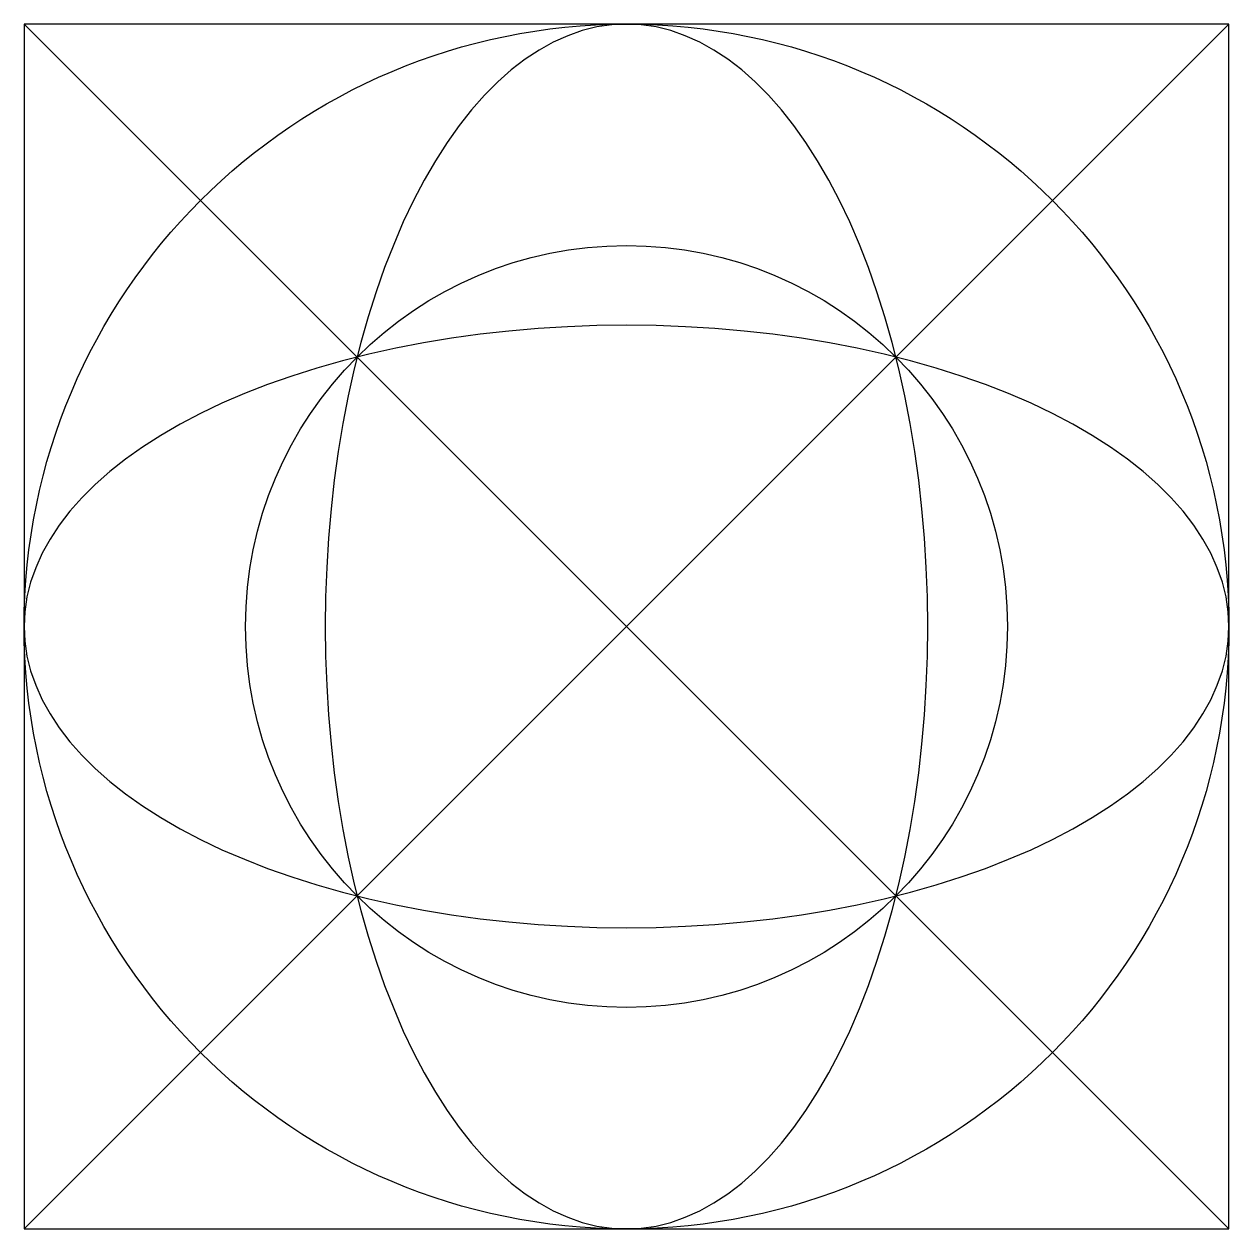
# Model space of a CAD drawing. Extents: x 0 to 200, y 0 to 200.
import ezdxf

# ---------------------------------------------------------------- set-up
doc = ezdxf.new("R2010")
doc.units = 0
doc.layers.get('0').update_dxf_attribs({"linetype": 'CONTINUOUS'})

msp = doc.modelspace()

# ---------------------------------------------------------------- linework, layer by layer
for p, q in [((0, 200), (200, 0)), ((200, 200), (0, 0))]:
    msp.add_line(p, q)
msp.add_lwpolyline([(0, 0), (200, 0), (200, 200), (0, 200)], close=True)
for points in [[(100, 200, 0), (97.5466, 199.88, 0), (95.0991, 199.518, 0), (92.6635, 198.918, 0), (90.2455, 198.079, 0), (87.851, 197.003, 0), (85.4858, 195.694, 0), (83.1555, 194.154, 0), (80.8658, 192.388, 0), (78.6222, 190.399, 0), (76.4302, 188.192, 0), (74.2949, 185.773, 0), (72.2215, 183.147, 0), (70.215, 180.321, 0), (68.2803, 177.301, 0), (66.4221, 174.095, 0), (64.6447, 170.711, 0), (62.9524, 167.156, 0), (61.3495, 163.439, 0), (59.8396, 159.57, 0), (58.4265, 155.557, 0), (57.1136, 151.41, 0), (55.9039, 147.14, 0), (54.8005, 142.756, 0), (53.806, 138.268, 0), (52.9228, 133.689, 0), (52.153, 129.028, 0), (51.4984, 124.298, 0), (50.9607, 119.509, 0), (50.5412, 114.673, 0), (50.2408, 109.802, 0), (50.0602, 104.907, 0), (50, 100, 0), (50.0602, 95.0932, 0), (50.2408, 90.1983, 0), (50.5412, 85.327, 0), (50.9607, 80.491, 0), (51.4984, 75.702, 0), (52.153, 70.9715, 0), (52.9228, 66.311, 0), (53.806, 61.7317, 0), (54.8005, 57.2445, 0), (55.9039, 52.8603, 0), (57.1136, 48.5897, 0), (58.4265, 44.443, 0), (59.8396, 40.4301, 0), (61.3495, 36.5607, 0), (62.9524, 32.8441, 0), (64.6447, 29.2893, 0), (66.4221, 25.9049, 0), (68.2803, 22.699, 0), (70.215, 19.6792, 0), (72.2215, 16.853, 0), (74.2949, 14.2271, 0), (76.4302, 11.8079, 0), (78.6222, 9.60107, 0), (80.8658, 7.61205, 0), (83.1555, 5.84559, 0), (85.4858, 4.30597, 0), (87.851, 2.99687, 0), (90.2455, 1.92147, 0), (92.6635, 1.08235, 0), (95.0991, 0.48153, 0), (97.5466, 0.12045, 0), (100, 0, 0), (102.453, 0.12045, 0), (104.901, 0.48153, 0), (107.337, 1.08235, 0), (109.755, 1.92147, 0), (112.149, 2.99687, 0), (114.514, 4.30597, 0), (116.844, 5.84559, 0), (119.134, 7.61205, 0), (121.378, 9.60107, 0), (123.57, 11.8079, 0), (125.705, 14.2271, 0), (127.779, 16.853, 0), (129.785, 19.6792, 0), (131.72, 22.699, 0), (133.578, 25.9049, 0), (135.355, 29.2893, 0), (137.048, 32.8441, 0), (138.651, 36.5607, 0), (140.16, 40.4301, 0), (141.573, 44.443, 0), (142.886, 48.5897, 0), (144.096, 52.8603, 0), (145.199, 57.2445, 0), (146.194, 61.7317, 0), (147.077, 66.311, 0), (147.847, 70.9715, 0), (148.502, 75.702, 0), (149.039, 80.491, 0), (149.459, 85.327, 0), (149.759, 90.1983, 0), (149.94, 95.0932, 0), (150, 100, 0), (149.94, 104.907, 0), (149.759, 109.802, 0), (149.459, 114.673, 0), (149.039, 119.509, 0), (148.502, 124.298, 0), (147.847, 129.028, 0), (147.077, 133.689, 0), (146.194, 138.268, 0), (145.199, 142.756, 0), (144.096, 147.14, 0), (142.886, 151.41, 0), (141.573, 155.557, 0), (140.16, 159.57, 0), (138.651, 163.439, 0), (137.048, 167.156, 0), (135.355, 170.711, 0), (133.578, 174.095, 0), (131.72, 177.301, 0), (129.785, 180.321, 0), (127.779, 183.147, 0), (125.705, 185.773, 0), (123.57, 188.192, 0), (121.378, 190.399, 0), (119.134, 192.388, 0), (116.844, 194.154, 0), (114.514, 195.694, 0), (112.149, 197.003, 0), (109.755, 198.079, 0), (107.337, 198.918, 0), (104.901, 199.518, 0), (102.453, 199.88, 0), (100, 200, 0)], [(0, 100, 0), (0.12045, 97.5466, 0), (0.48153, 95.0991, 0), (1.08235, 92.6635, 0), (1.92147, 90.2455, 0), (2.99687, 87.851, 0), (4.30597, 85.4858, 0), (5.84559, 83.1555, 0), (7.61205, 80.8658, 0), (9.60107, 78.6222, 0), (11.8079, 76.4302, 0), (14.2271, 74.2949, 0), (16.853, 72.2215, 0), (19.6792, 70.215, 0), (22.699, 68.2803, 0), (25.9049, 66.4221, 0), (29.2893, 64.6447, 0), (32.8441, 62.9524, 0), (36.5607, 61.3495, 0), (40.4301, 59.8396, 0), (44.443, 58.4265, 0), (48.5897, 57.1136, 0), (52.8603, 55.9039, 0), (57.2445, 54.8005, 0), (61.7317, 53.806, 0), (66.311, 52.9228, 0), (70.9715, 52.153, 0), (75.702, 51.4984, 0), (80.491, 50.9607, 0), (85.327, 50.5412, 0), (90.1983, 50.2408, 0), (95.0932, 50.0602, 0), (100, 50, 0), (104.907, 50.0602, 0), (109.802, 50.2408, 0), (114.673, 50.5412, 0), (119.509, 50.9607, 0), (124.298, 51.4984, 0), (129.028, 52.153, 0), (133.689, 52.9228, 0), (138.268, 53.806, 0), (142.756, 54.8005, 0), (147.14, 55.9039, 0), (151.41, 57.1136, 0), (155.557, 58.4265, 0), (159.57, 59.8396, 0), (163.439, 61.3495, 0), (167.156, 62.9524, 0), (170.711, 64.6447, 0), (174.095, 66.4221, 0), (177.301, 68.2803, 0), (180.321, 70.215, 0), (183.147, 72.2215, 0), (185.773, 74.2949, 0), (188.192, 76.4302, 0), (190.399, 78.6222, 0), (192.388, 80.8658, 0), (194.154, 83.1555, 0), (195.694, 85.4858, 0), (197.003, 87.851, 0), (198.079, 90.2455, 0), (198.918, 92.6635, 0), (199.518, 95.0991, 0), (199.88, 97.5466, 0), (200, 100, 0), (199.88, 102.453, 0), (199.518, 104.901, 0), (198.918, 107.337, 0), (198.079, 109.755, 0), (197.003, 112.149, 0), (195.694, 114.514, 0), (194.154, 116.844, 0), (192.388, 119.134, 0), (190.399, 121.378, 0), (188.192, 123.57, 0), (185.773, 125.705, 0), (183.147, 127.779, 0), (180.321, 129.785, 0), (177.301, 131.72, 0), (174.095, 133.578, 0), (170.711, 135.355, 0), (167.156, 137.048, 0), (163.439, 138.651, 0), (159.57, 140.16, 0), (155.557, 141.573, 0), (151.41, 142.886, 0), (147.14, 144.096, 0), (142.756, 145.199, 0), (138.268, 146.194, 0), (133.689, 147.077, 0), (129.028, 147.847, 0), (124.298, 148.502, 0), (119.509, 149.039, 0), (114.673, 149.459, 0), (109.802, 149.759, 0), (104.907, 149.94, 0), (100, 150, 0), (95.0932, 149.94, 0), (90.1983, 149.759, 0), (85.327, 149.459, 0), (80.491, 149.039, 0), (75.702, 148.502, 0), (70.9715, 147.847, 0), (66.311, 147.077, 0), (61.7317, 146.194, 0), (57.2445, 145.199, 0), (52.8603, 144.096, 0), (48.5897, 142.886, 0), (44.443, 141.573, 0), (40.4301, 140.16, 0), (36.5607, 138.651, 0), (32.8441, 137.048, 0), (29.2893, 135.355, 0), (25.9049, 133.578, 0), (22.699, 131.72, 0), (19.6792, 129.785, 0), (16.853, 127.779, 0), (14.2271, 125.705, 0), (11.8079, 123.57, 0), (9.60107, 121.378, 0), (7.61205, 119.134, 0), (5.84559, 116.844, 0), (4.30597, 114.514, 0), (2.99687, 112.149, 0), (1.92147, 109.755, 0), (1.08235, 107.337, 0), (0.48153, 104.901, 0), (0.12045, 102.453, 0), (0, 100, 0)]]:
    msp.add_polyline3d(points)
for radius in [100, 63.24555]:
    msp.add_circle((100, 100), radius)

doc.saveas('drawing.dxf')
